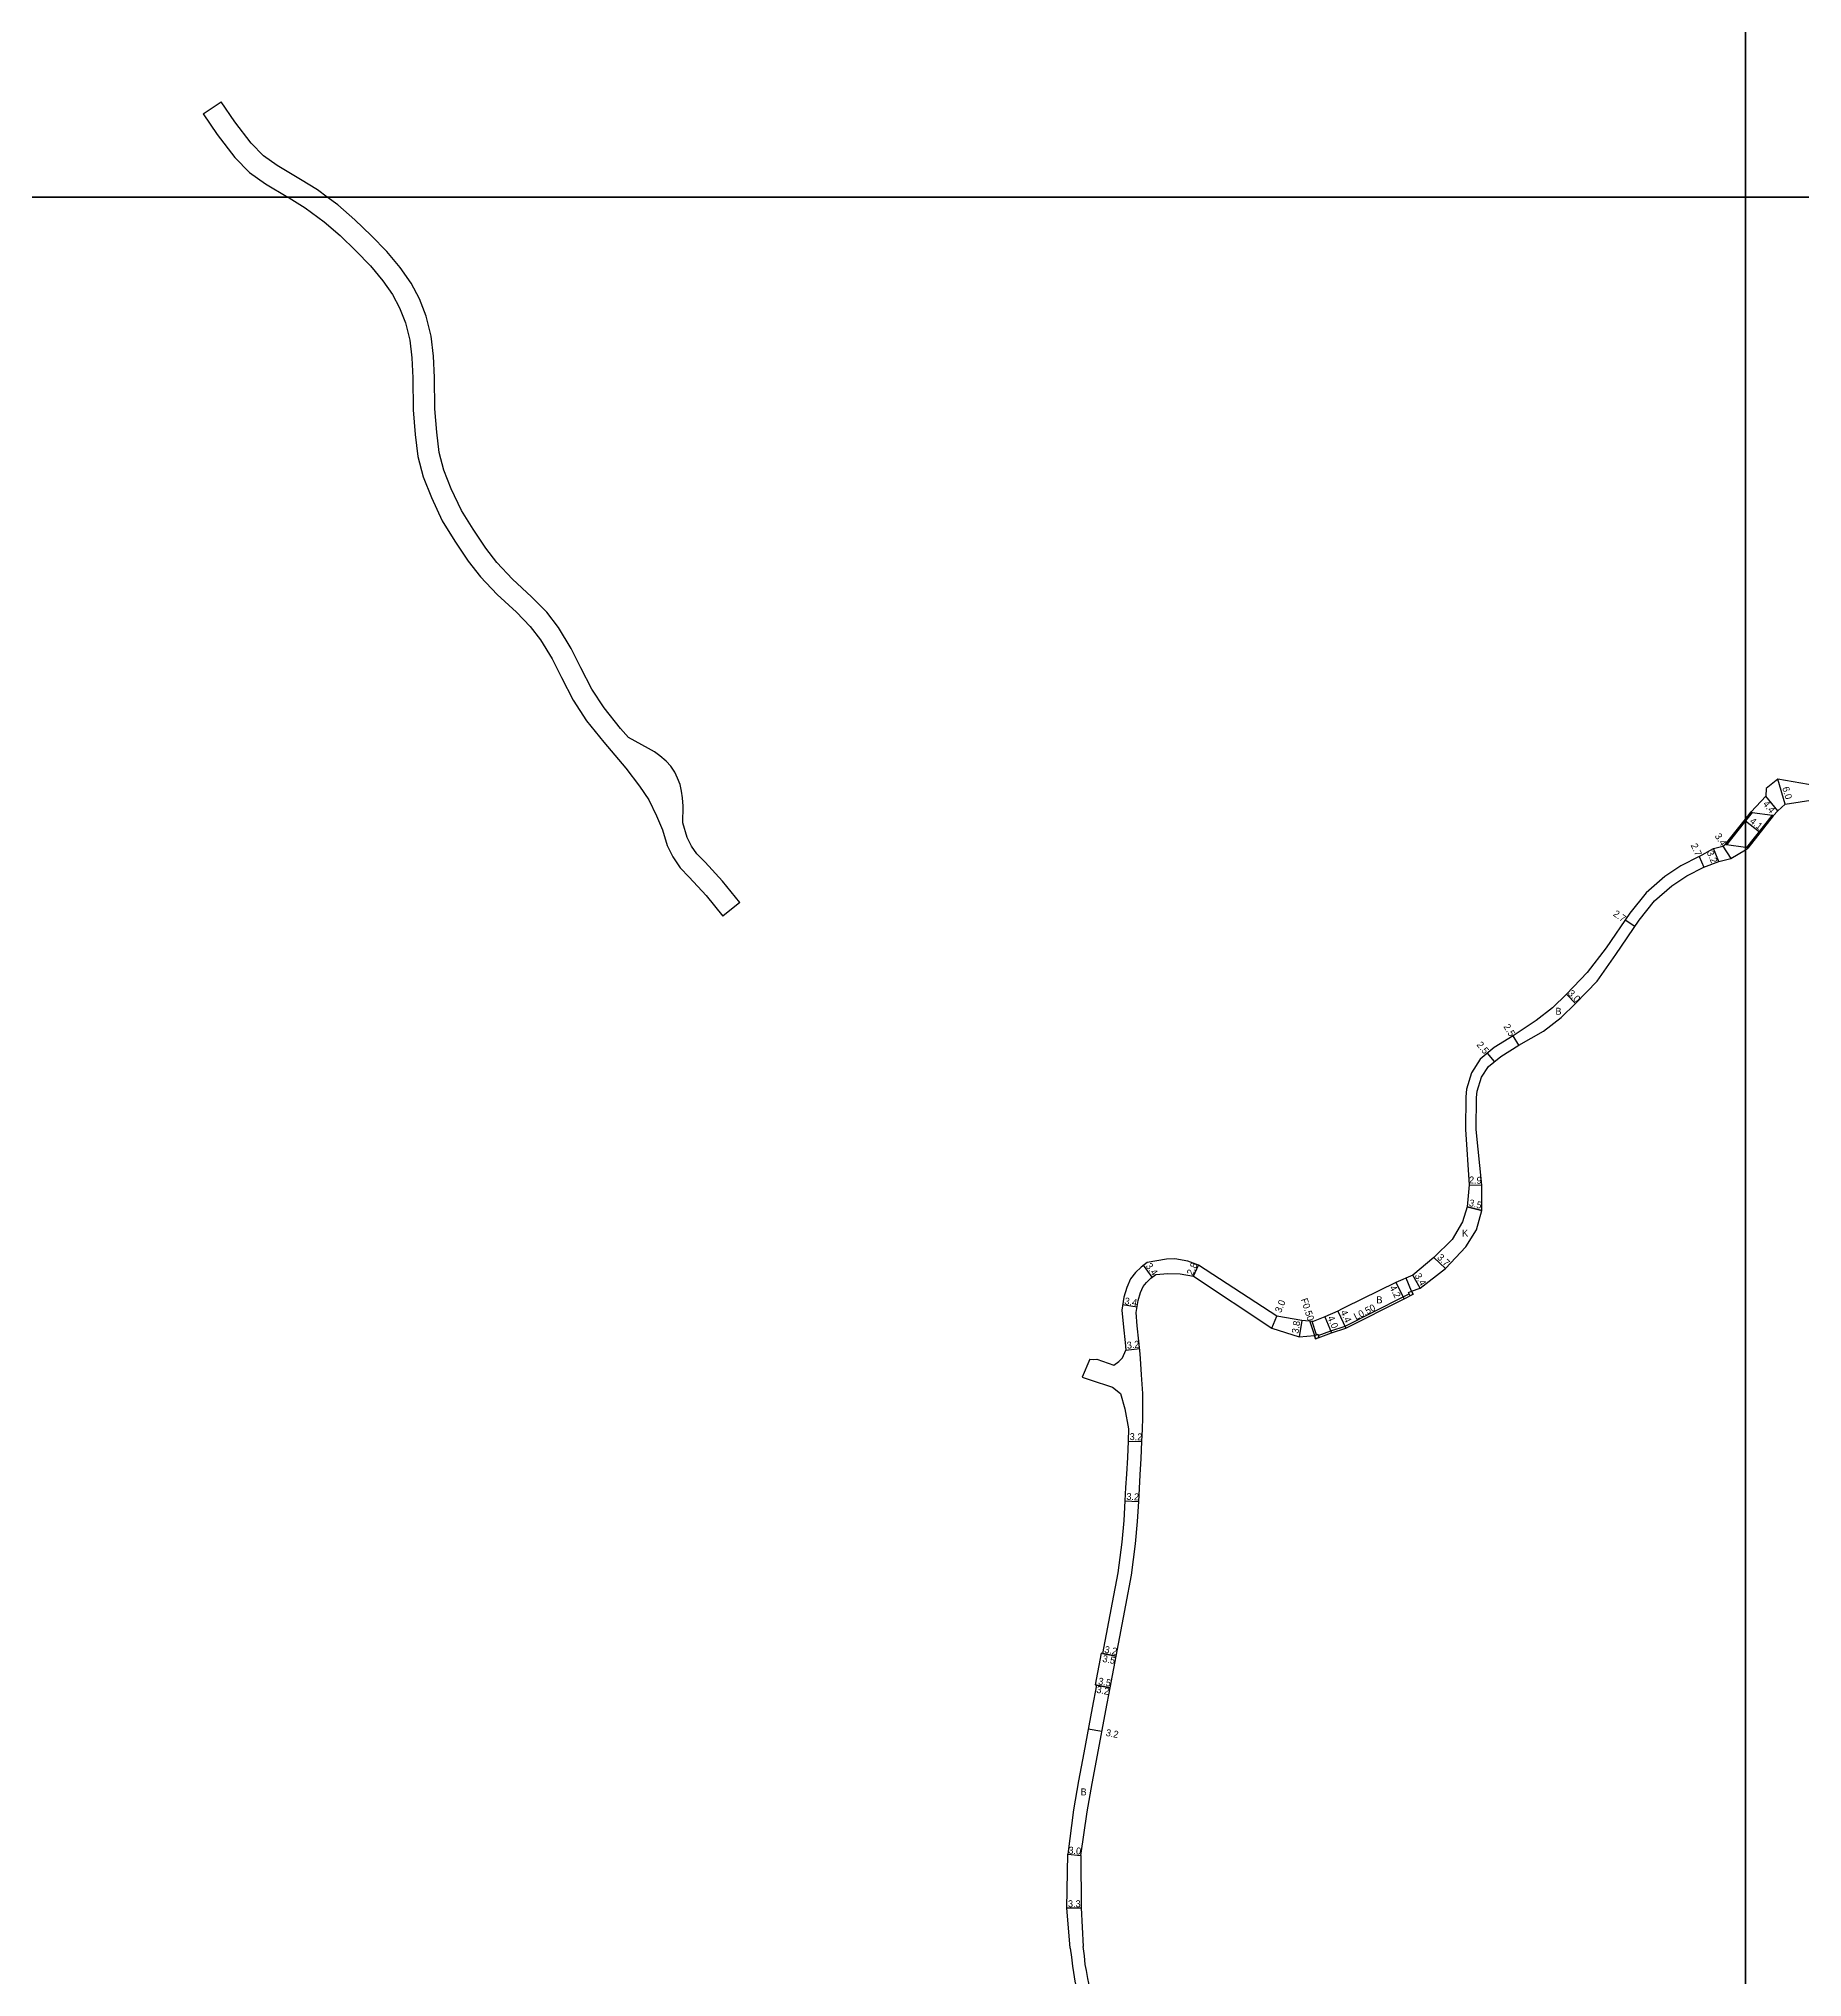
# Model space of a CAD drawing. Header units: metres. Extents: x 4000 to 8000, y -96000 to -93000.
# Drawn here: x 4406.6 to 4813.1, y -94010.3 to -93563.5 of the extents above; entities that cross this region are included whole.
import ezdxf

# ---------------------------------------------------------------- set-up
doc = ezdxf.new("R2010")
doc.units = ezdxf.units.M
doc.header["$LTSCALE"] = 2.5
for name, color, linetype in [('側溝・桝', 7, 'Continuous'), ('図郭', 7, 'Continuous'), ('幅員', 7, 'Continuous'), ('舗装', 7, 'Continuous'), ('道路', 7, 'Continuous')]:
    doc.layers.add(name, color=color, linetype=linetype)
doc.styles.get("Standard").update_dxf_attribs({"font": ''})
doc.styles.get('Standard').set_extended_font_data('@MS PGothic')

msp = doc.modelspace()

# ---------------------------------------------------------------- linework, layer by layer
at = {"layer": '側溝・桝'}
for points in [[(4722.71, -93853.25), (4722.48, -93852.81), (4722.35, -93852.54), (4723.06, -93852.18), (4723.42, -93852.89)], [(4700.93, -93863.16), (4700.65, -93862.41), (4701.12, -93862.24), (4701.4, -93862.13), (4701.5, -93862.41), (4701.68, -93862.88)]]:
    msp.add_lwpolyline(points, close=True, dxfattribs=at)
for points in [[(4701.5, -93862.41), (4704.46, -93861.31), (4707.7, -93860.3), (4721.11, -93853.5), (4722.48, -93852.81)], [(4699.58, -93859.15), (4700.65, -93862.41)], [(4701.12, -93862.24), (4700.12, -93859.19)]]:
    msp.add_lwpolyline(points, dxfattribs=at)
at = {"layer": '図郭'}
for points in [[(4000, -93600), (4800, -93600), (4800, -93000), (4000, -93000)], [(4800, -93600), (5600, -93600), (5600, -93000), (4800, -93000)], [(4000, -94200), (4800, -94200), (4800, -93600), (4000, -93600)], [(4800, -94200), (5600, -94200), (5600, -93600), (4800, -93600)]]:
    msp.add_lwpolyline(points, close=True, dxfattribs=at)
at = {"layer": '幅員'}
for points in [[(4809.18, -93739.97), (4807.52, -93734.21)], [(4807.52, -93741.51), (4804.73, -93738.11)], [(4800, -93743.77), (4803.22, -93746.31)], [(4794.78, -93749.65), (4796.64, -93752.5)], [(4789.32, -93752.01), (4790.46, -93754.46)], [(4793.88, -93753.13), (4792.63, -93750.19)], [(4774.51, -93768.17), (4772.29, -93766.65)], [(4760.86, -93785.9), (4758.76, -93783.75)], [(4747.77, -93795.47), (4746.45, -93793.35)], [(4742.15, -93799.27), (4740.57, -93797.34)], [(4736.32, -93827.66), (4739.21, -93827.8)], [(4739.28, -93833.58), (4735.89, -93832.74)], [(4663.25, -93848.97), (4661.22, -93846.24)], [(4672.75, -93848.77), (4673.91, -93846.23)], [(4730.89, -93846.99), (4728.18, -93844.47)], [(4719.4, -93850.22), (4721.34, -93853.95)], [(4725, -93851.49), (4723.31, -93848.54)], [(4659.77, -93855.91), (4656.41, -93855.36)], [(4706.05, -93856.77), (4707.89, -93860.76)], [(4690.83, -93860.7), (4691.97, -93857.92)], [(4697.73, -93858.99), (4697.16, -93862.75)], [(4703.06, -93858.1), (4704.62, -93861.79)], [(4657.19, -93865.76), (4660.37, -93865.42)], [(4657.7, -93886.74), (4660.89, -93886.87)], [(4656.93, -93900.5), (4660.13, -93900.7)], [(4654.94, -93936.29), (4651.5, -93935.63)], [(4651.79, -93935.69), (4654.94, -93936.29)], [(4653.54, -93943.61), (4650.1, -93942.95)], [(4650.39, -93943.01), (4653.54, -93943.61)], [(4651.64, -93953.73), (4648.49, -93953.15)], [(4643.78, -93982), (4646.77, -93982.28)], [(4643.55, -93994.35), (4646.85, -93994.36)]]:
    msp.add_lwpolyline(points, dxfattribs=at)
at = {"layer": '舗装'}
for points in [[(4735.89, -93832.74), (4739.28, -93833.58)], [(4723.06, -93852.18), (4721.78, -93849.2)]]:
    msp.add_lwpolyline(points, dxfattribs=at)
at = {"layer": '道路'}
for points in [[(4444.46, -93580.86), (4448.58, -93578.03)], [(4473.05, -93600), (4470.78, -93598.31), (4466.87, -93595.93), (4461.54, -93592.73), (4458.36, -93590.49), (4455.51, -93587.58), (4451.75, -93582.63), (4448.58, -93578.03)], [(4444.46, -93580.86), (4447.7, -93585.56), (4451.72, -93590.85), (4455.11, -93594.32), (4458.82, -93596.93), (4463.94, -93600)], [(4463.94, -93600), (4464.28, -93600.21), (4467.98, -93602.46), (4472.37, -93605.72), (4476.03, -93608.9), (4479.64, -93612.41), (4483.07, -93615.89), (4485.9, -93619.29), (4488.12, -93622.45), (4489.75, -93625.56), (4491.09, -93628.98), (4492.08, -93632.98), (4492.58, -93637.06), (4492.76, -93641.68), (4492.84, -93649.05), (4493.35, -93654.74), (4493.95, -93659.81), (4495.19, -93664.52), (4497.06, -93669.24), (4499.59, -93674.61), (4502.47, -93679.29), (4505.58, -93683.9), (4508.37, -93687.51), (4512.24, -93691.65), (4516.66, -93695.72), (4519.87, -93698.96), (4522.22, -93702.04), (4524.88, -93706.46), (4527.07, -93710.77), (4529.72, -93715.99), (4532.84, -93720.71), (4536.85, -93725.66), (4541.91, -93731.66), (4545.05, -93735.83), (4547.22, -93738.92), (4548.96, -93742.6), (4550.35, -93745.89), (4551.39, -93749.45), (4552.74, -93752.12), (4554.39, -93754.58), (4556.53, -93756.78), (4560.43, -93760.99), (4564.29, -93765.77)], [(4542.48, -93724.58), (4540.7, -93722.47), (4536.87, -93717.75), (4534.04, -93713.47), (4531.53, -93708.51), (4529.26, -93704.04), (4526.36, -93699.23), (4523.65, -93695.67), (4520.13, -93692.12), (4515.76, -93688.1), (4512.19, -93684.27), (4509.63, -93680.97), (4506.68, -93676.59), (4504, -93672.23), (4501.65, -93667.25), (4499.95, -93662.96), (4498.88, -93658.88), (4498.32, -93654.22), (4497.83, -93648.8), (4497.76, -93641.56), (4497.57, -93636.65), (4497, -93632.07), (4495.87, -93627.46), (4494.31, -93623.48), (4492.4, -93619.84), (4489.87, -93616.26), (4486.78, -93612.53), (4483.16, -93608.86), (4479.41, -93605.22), (4475.51, -93601.83), (4473.05, -93600)], [(4555.06, -93744.21), (4555.08, -93740.42), (4554.98, -93738.46), (4554.77, -93736.94), (4554.39, -93735.42), (4553.81, -93733.93), (4553.17, -93732.54), (4552.26, -93731.18), (4551.19, -93730.03), (4549.73, -93728.82), (4548.53, -93727.91), (4547.11, -93727.09), (4542.48, -93724.58)], [(4826.25, -93736.98), (4816.35, -93735.68), (4807.52, -93734.21), (4804.82, -93736.3), (4804.73, -93738.11), (4801.33, -93741.68), (4801.53, -93741.84), (4800, -93743.77)], [(4800, -93750.44), (4800.55, -93750.1), (4800.35, -93749.95), (4806.23, -93742.49), (4806.43, -93742.65), (4807.52, -93741.51), (4809.18, -93739.97), (4816.12, -93738.87), (4826.06, -93739.67)], [(4568.18, -93762.63), (4564.22, -93757.72), (4560.15, -93753.34), (4558.29, -93751.42), (4557.07, -93749.6), (4556.06, -93747.6), (4555.06, -93744.21)], [(4800, -93743.77), (4795.65, -93749.29), (4795.45, -93749.14), (4800, -93743.37)], [(4800, -93743.77), (4795.65, -93749.29), (4795.45, -93749.14)], [(4800, -93749.9), (4795.65, -93749.29), (4800, -93743.77)], [(4800, -93743.37), (4801.33, -93741.68), (4801.53, -93741.84), (4800, -93743.77)], [(4800, -93743.77), (4801.53, -93741.84), (4806.23, -93742.49), (4800.35, -93749.95), (4800, -93749.9)], [(4789.32, -93752.01), (4792.63, -93750.19), (4794.78, -93749.65), (4795.45, -93749.14)], [(4789.32, -93752.01), (4785.09, -93754.15), (4781.41, -93756.59), (4777.1, -93760.38), (4773.36, -93765.09), (4767.88, -93773.06)], [(4770.1, -93774.59), (4775.53, -93766.7), (4779.07, -93762.25), (4783.06, -93758.74), (4786.48, -93756.46), (4790.46, -93754.46)], [(4790.46, -93754.46), (4793.88, -93753.13), (4796.64, -93752.5), (4800, -93750.44)], [(4568.18, -93762.63), (4564.29, -93765.77)], [(4767.88, -93773.06), (4763.52, -93778.78), (4758.76, -93783.75), (4755.56, -93786.87), (4751.73, -93789.79), (4746.45, -93793.35)], [(4747.77, -93795.47), (4753.45, -93792.25), (4757.53, -93789.15), (4760.86, -93785.9), (4765.82, -93780.71), (4770.1, -93774.59)], [(4746.45, -93793.35), (4742.12, -93796.06), (4738.88, -93798.72), (4736.84, -93801.84), (4735.7, -93805.6), (4735.55, -93807.42), (4735.44, -93814.9)], [(4737.94, -93814.94), (4738.05, -93807.54), (4738.17, -93806.07), (4739.13, -93802.9), (4740.77, -93800.41), (4743.59, -93798.1), (4747.77, -93795.47)], [(4735.44, -93814.9), (4736.32, -93827.66), (4735.89, -93832.74), (4734.81, -93836.23), (4732.41, -93840.26), (4728.18, -93844.47), (4723.31, -93848.54), (4719.4, -93850.22), (4707.65, -93855.98), (4707.07, -93856.26), (4706.05, -93856.77), (4703.06, -93858.1), (4700.33, -93859.21), (4697.73, -93858.99), (4691.97, -93857.92), (4673.91, -93846.23), (4671.43, -93845.25), (4668.46, -93844.74), (4666.53, -93844.82), (4662.07, -93845.61)], [(4723.42, -93852.89), (4723.06, -93852.18), (4725, -93851.49), (4730.89, -93846.99), (4735.52, -93841.95), (4737.98, -93838.03), (4739.28, -93833.58), (4739.21, -93827.8), (4737.94, -93814.94)], [(4662.07, -93845.61), (4660.71, -93846.63), (4659.38, -93847.89), (4658.25, -93849.36), (4657.38, -93851.34), (4656.71, -93853.57), (4656.21, -93856.59)], [(4664.1, -93848.34), (4666.89, -93848.13), (4669.7, -93848.19), (4672.75, -93848.77), (4690.83, -93860.7), (4697.16, -93862.75), (4700.65, -93862.41), (4700.93, -93863.16)], [(4659.57, -93857.14), (4660.03, -93854.34), (4660.57, -93852.51), (4661.19, -93851.11), (4661.91, -93850.17), (4662.9, -93849.23), (4664.1, -93848.34)], [(4646.77, -93982.28), (4648.26, -93972.23), (4649.4, -93965.66), (4650.63, -93959.18), (4652.54, -93948.83), (4653.54, -93943.61), (4654.94, -93936.29), (4657.18, -93924.57), (4658.48, -93917.62), (4659.39, -93910.41), (4659.86, -93905.32), (4660.13, -93900.7), (4660.32, -93897.65), (4660.5, -93894.53), (4660.72, -93890.73), (4660.89, -93886.87), (4661.01, -93884.04), (4661.06, -93881.36), (4661.09, -93879.49), (4661.08, -93877.74), (4661.06, -93875.76), (4660.94, -93873.62), (4660.81, -93871.51), (4660.63, -93868.93), (4660.5, -93866.67), (4660.18, -93863.69), (4659.81, -93860.21), (4659.57, -93857.14)], [(4656.21, -93856.59), (4656.62, -93860.47), (4657, -93864.03), (4657.19, -93865.76)], [(4700.93, -93863.16), (4704.62, -93861.79), (4707.89, -93860.76), (4721.34, -93853.95), (4723.42, -93852.89)], [(4648.84, -93867.9), (4649.78, -93867.94), (4650.52, -93867.89), (4654.42, -93869.23), (4655.59, -93868.44), (4656.38, -93867.58), (4657.19, -93865.76)], [(4648.84, -93867.9), (4647.14, -93872.01)], [(4647.14, -93872.01), (4648.97, -93872.64), (4654.08, -93874.31), (4655.94, -93875.82), (4656.91, -93879.3), (4657.81, -93883.94)], [(4657.81, -93883.94), (4657.7, -93886.74), (4657.53, -93890.56), (4657.31, -93894.34), (4657.13, -93897.46), (4656.93, -93900.5), (4656.67, -93905.08), (4656.21, -93910.07), (4655.32, -93917.12), (4654.03, -93923.98), (4651.79, -93935.69)], [(4651.79, -93935.69), (4651.5, -93935.63), (4650.1, -93942.95), (4650.39, -93943.01)], [(4650.39, -93943.01), (4649.39, -93948.24), (4647.49, -93958.6), (4646.25, -93965.09), (4645.1, -93971.74), (4643.78, -93982)], [(4644.35, -94003.63), (4643.55, -93994.35), (4643.78, -93982)], [(4646.77, -93982.28), (4646.85, -93994.36), (4647.33, -94003.24)], [(4644.35, -94003.63), (4644.64, -94005.74), (4644.85, -94007.78), (4645.12, -94009.28), (4645.45, -94011.23), (4645.93, -94013.49), (4646.54, -94015.44), (4647.15, -94017.26), (4648.47, -94021.17), (4650.87, -94026.59), (4652.12, -94029.39), (4653.72, -94032.62), (4656.59, -94038.48), (4657.6, -94040.37), (4658.26, -94042.01), (4658.84, -94043.34), (4659.17, -94044.37), (4659.44, -94045.42), (4659.68, -94046.54), (4659.84, -94047.72), (4659.9, -94049.25), (4659.9, -94050.81), (4658.89, -94057.52)], [(4662.06, -94057.95), (4662.9, -94050.95), (4662.9, -94049.19), (4662.83, -94047.46), (4662.64, -94046.02), (4662.36, -94044.72), (4662.05, -94043.53), (4661.65, -94042.27), (4661.02, -94040.84), (4660.32, -94039.09), (4659.26, -94037.11), (4656.41, -94031.29), (4654.84, -94028.12), (4653.61, -94025.37), (4651.27, -94020.08), (4649.99, -94016.3), (4649.39, -94014.52), (4648.84, -94012.74), (4648.4, -94010.66), (4648.07, -94008.76), (4647.82, -94007.36), (4647.61, -94005.38), (4647.33, -94003.24)]]:
    msp.add_lwpolyline(points, dxfattribs=at)
msp.add_lwpolyline([(4800.55, -93750.1), (4800.35, -93749.95), (4806.23, -93742.49), (4806.43, -93742.65)], close=True, dxfattribs=at)

# ---------------------------------------------------------------- texts
at = {"layer": '側溝・桝'}
for s, rotation, p in [('F0.50', 288.0601, (4697.49, -93854.11)), ('L0.50', 26.8685, (4710.23, -93858.88))]:
    msp.add_text(s, height=1.6, rotation=rotation, dxfattribs=at).set_placement(p)
at = {"layer": '幅員'}
for s, rotation, p in [('6.0', 286.112, (4808.48, -93736.18)), ('4.4', 309.4021, (4803.92, -93739.95)), ('4.1', 321.7367, (4800.87, -93744.14)), ('2.7', 294.8788, (4787.36, -93749.42)), ('3.4', 303.0799, (4792.85, -93747.29)), ('3.2', 292.9987, (4791.06, -93751.05)), ('2.7', 325.5035, (4769.37, -93765.55)), ('3.0', 314.3247, (4758.94, -93783.68)), ('2.5', 309.3184, (4737.93, -93795.44)), ('2.5', 302.1074, (4744.16, -93791.2)), ('2.9', 357.3798, (4736.25, -93827.34)), ('3.5', 346.1464, (4736.16, -93832.53)), ('3.7', 317.0481, (4728.82, -93844.6)), ('3.4', 306.6442, (4661.66, -93846.43)), ('2.8', 65.4445, (4672.57, -93848.71)), ('3.4', 299.9665, (4723.7, -93848.63)), ('4.2', 297.5943, (4717.9, -93851.38)), ('3.4', 350.6541, (4656.77, -93855.19)), ('3.0', 67.7383, (4692.93, -93857.31)), ('4.4', 294.807, (4706.6, -93857.01)), ('3.8', 81.341, (4696.96, -93862.04)), ('4.0', 293.0296, (4703.61, -93858.29)), ('3.2', 6.1542, (4657.48, -93865.48)), ('3.2', 357.5462, (4658.02, -93886.5)), ('3.2', 356.5242, (4657.26, -93900.27)), ('3.5', 349.1812, (4651.69, -93937.62)), ('3.2', 349.1747, (4652.15, -93935.51)), ('3.5', 349.1812, (4650.71, -93942.8)), ('3.2', 349.1747, (4650.29, -93944.74)), ('3.2', 349.575, (4652.46, -93954.69)), ('3.0', 354.5812, (4643.88, -93981.81)), ('3.3', 359.9269, (4643.84, -93994.18))]:
    msp.add_text(s, height=1.6, rotation=rotation, dxfattribs=at).set_placement(p)
at = {"layer": '舗装'}
for s, p in [('B', (4756.21, -93788.47)), ('K', (4734.69, -93839.6)), ('B', (4714.94, -93854.99)), ('B', (4646.74, -93968.41))]:
    msp.add_text(s, height=1.6, dxfattribs=at).set_placement(p)

doc.saveas('drawing.dxf')
